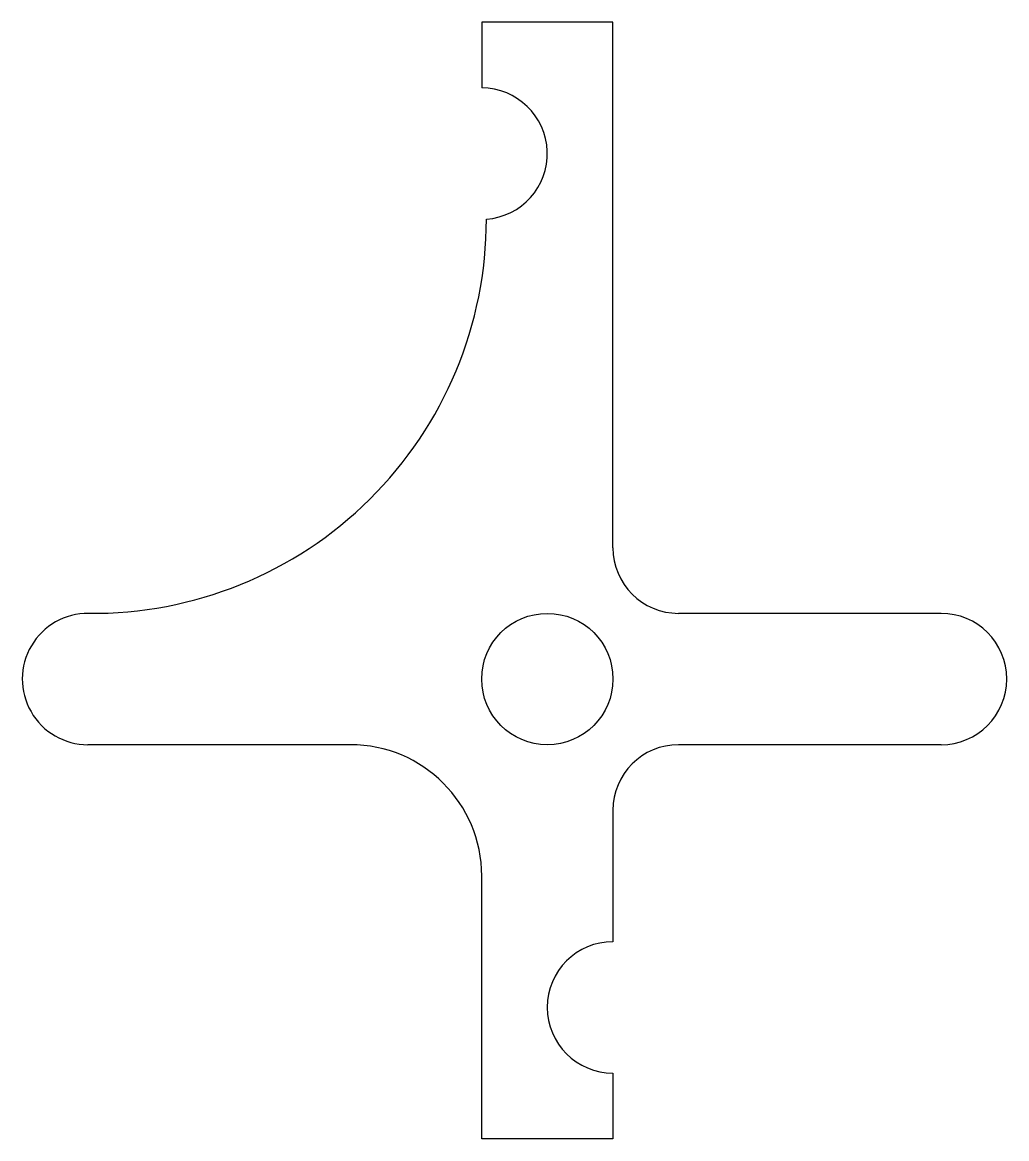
# Model space of a CAD drawing. Header units: millimetres. Extents: x 1025 to 1145, y 1405 to 1541.
import ezdxf

# ---------------------------------------------------------------- set-up
doc = ezdxf.new("R2010")
doc.units = ezdxf.units.MM

msp = doc.modelspace()

# ---------------------------------------------------------------- linework, layer by layer
for p, q in [((1097.13, 1540.96), (1081.13, 1540.96)), ((1081.13, 1540.96), (1081.13, 1532.96)), ((1097.13, 1476.96), (1097.13, 1540.96)), ((1097.13, 1540.96), (1097.13, 1540.96)), ((1137.13, 1468.96), (1105.13, 1468.96)), ((1065.13, 1452.96), (1033.13, 1452.96)), ((1137.13, 1452.96), (1105.13, 1452.96)), ((1097.13, 1444.96), (1097.13, 1428.96)), ((1081.13, 1404.96), (1081.13, 1436.96)), ((1097.13, 1412.96), (1097.13, 1404.96)), ((1097.13, 1404.96), (1081.13, 1404.96))]:
    msp.add_line(p, q)
msp.add_circle((1089.13, 1460.96), 8)
for centre, radius, start, end in [((1081.13, 1524.96), 8, 274.1202, 90), ((1033.7, 1516.96), 48, 269.4119, 0.0282), ((1105.13, 1476.96), 8, 180, 270), ((1033.13, 1460.96), 8, 89.4119, 270), ((1137.13, 1460.96), 8, 270, 90), ((1065.13, 1436.96), 16, 0, 90), ((1105.13, 1444.96), 8, 90, 180), ((1097.13, 1420.96), 8, 90, 270)]:
    msp.add_arc(centre, radius, start, end)

doc.saveas('drawing.dxf')
